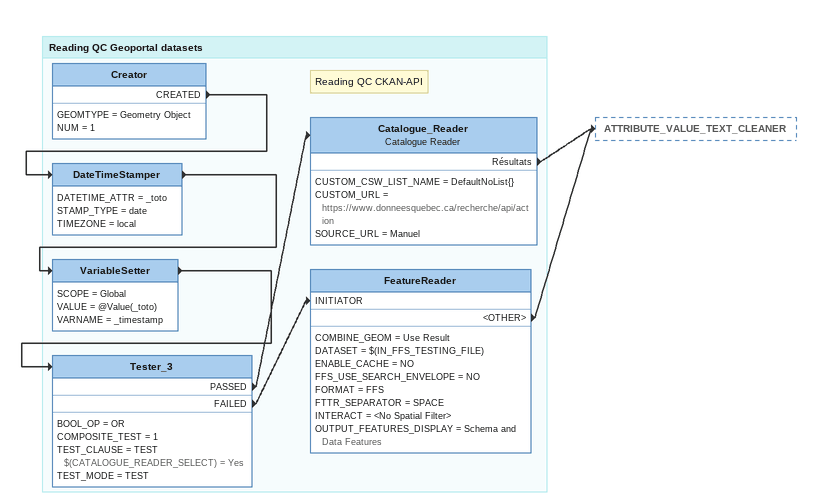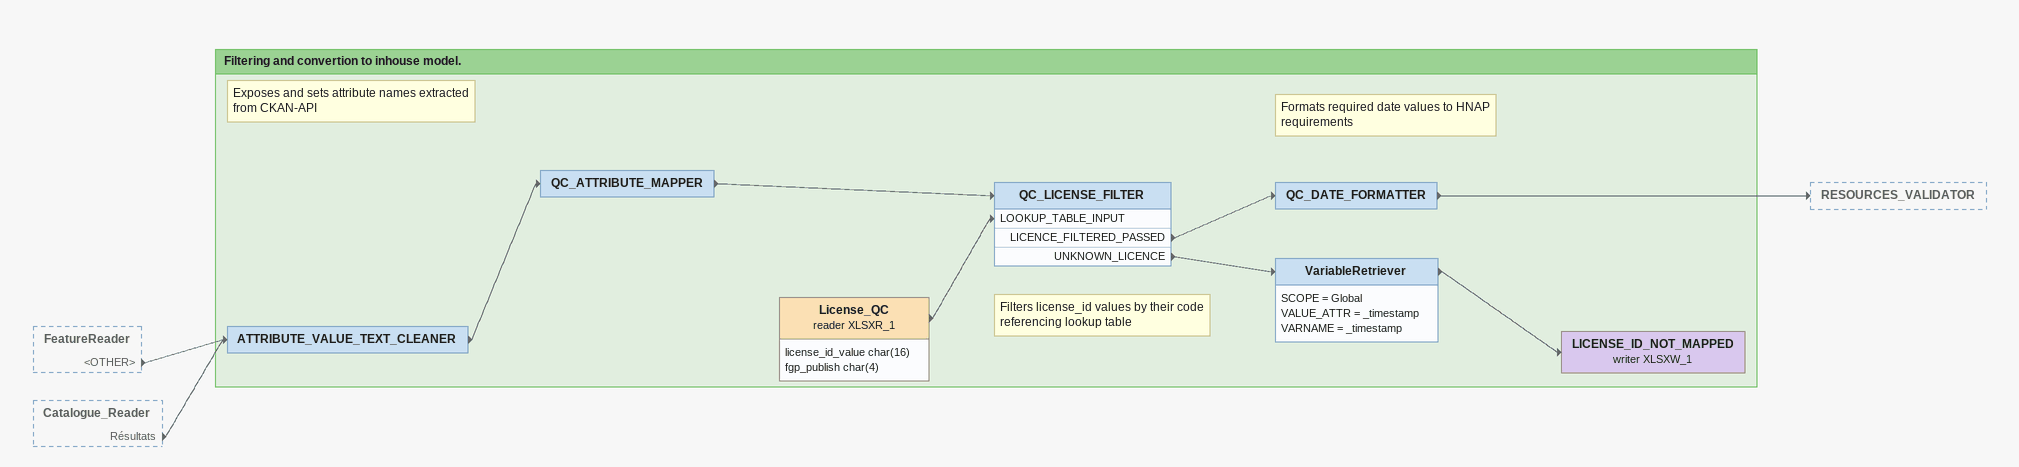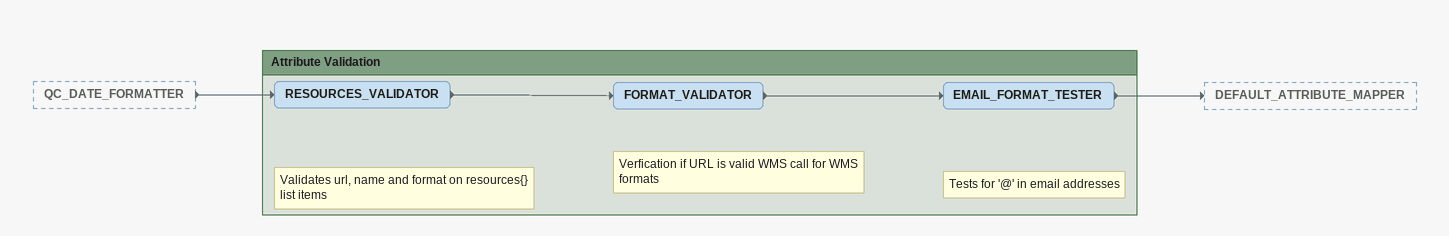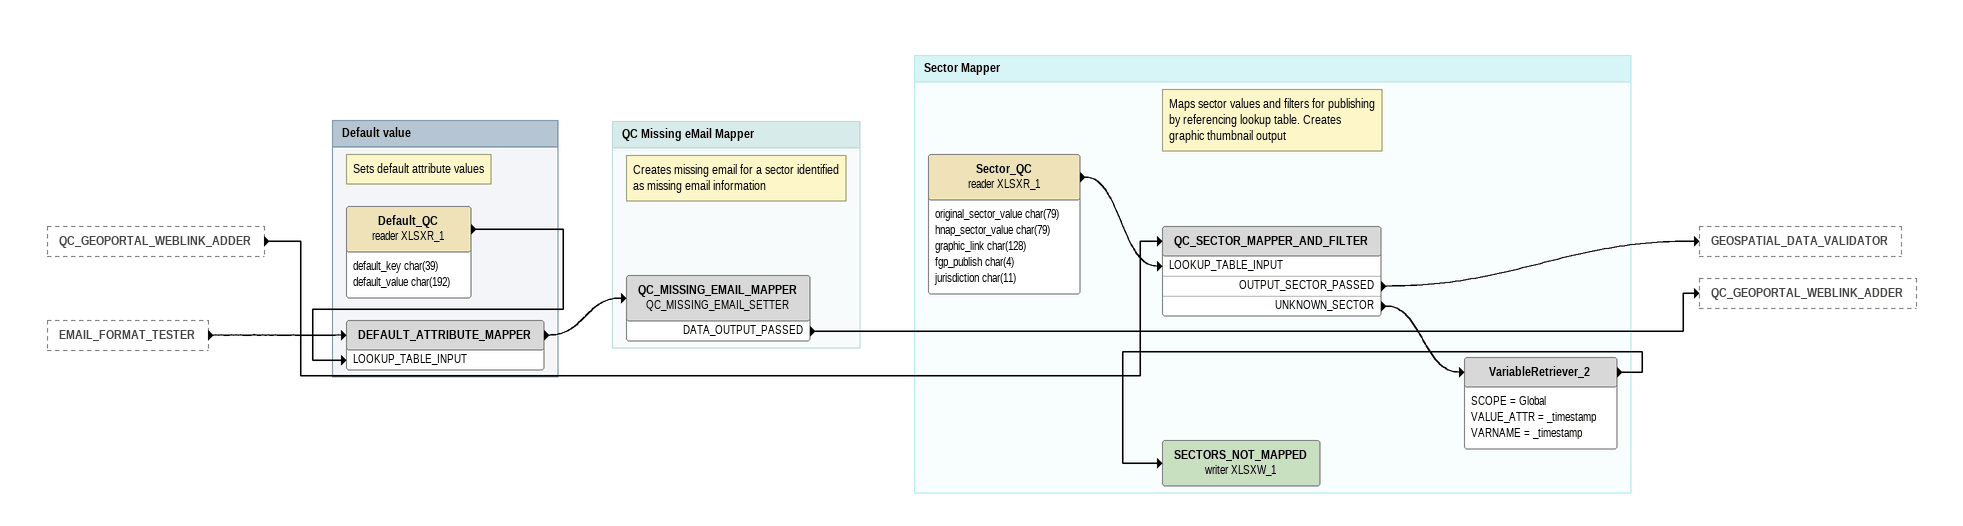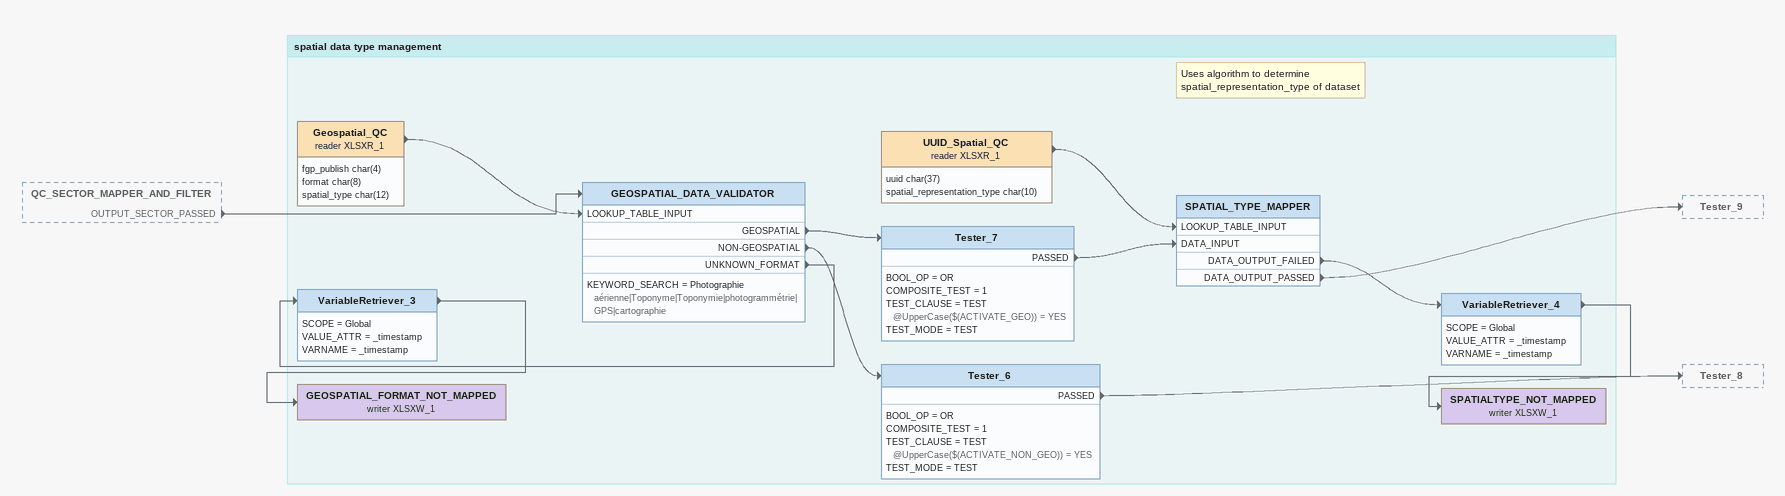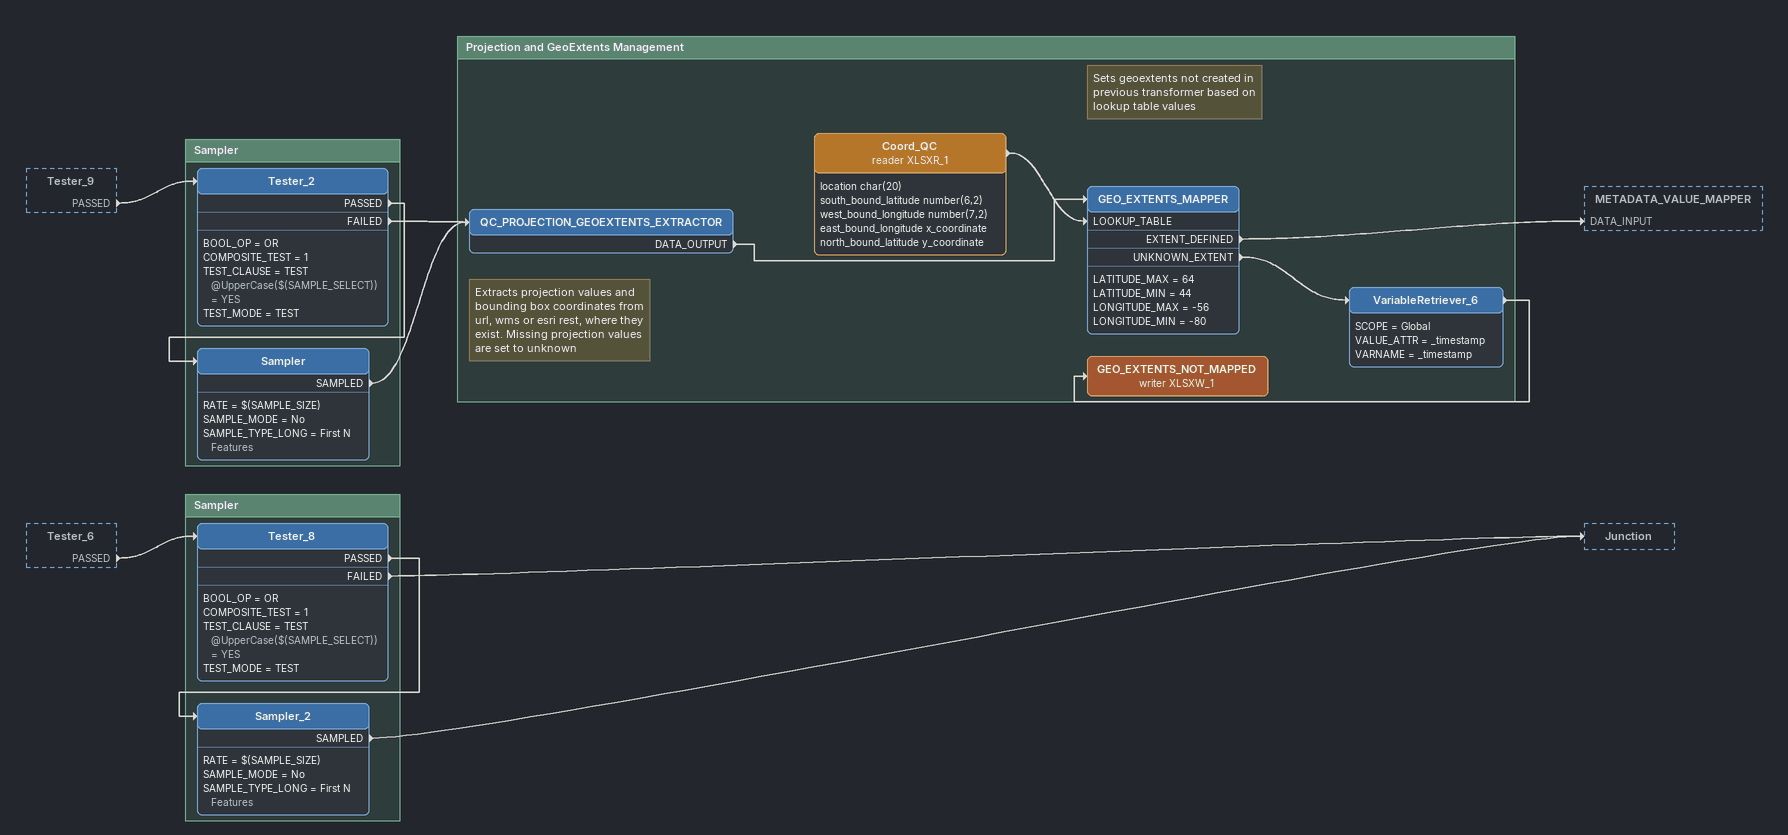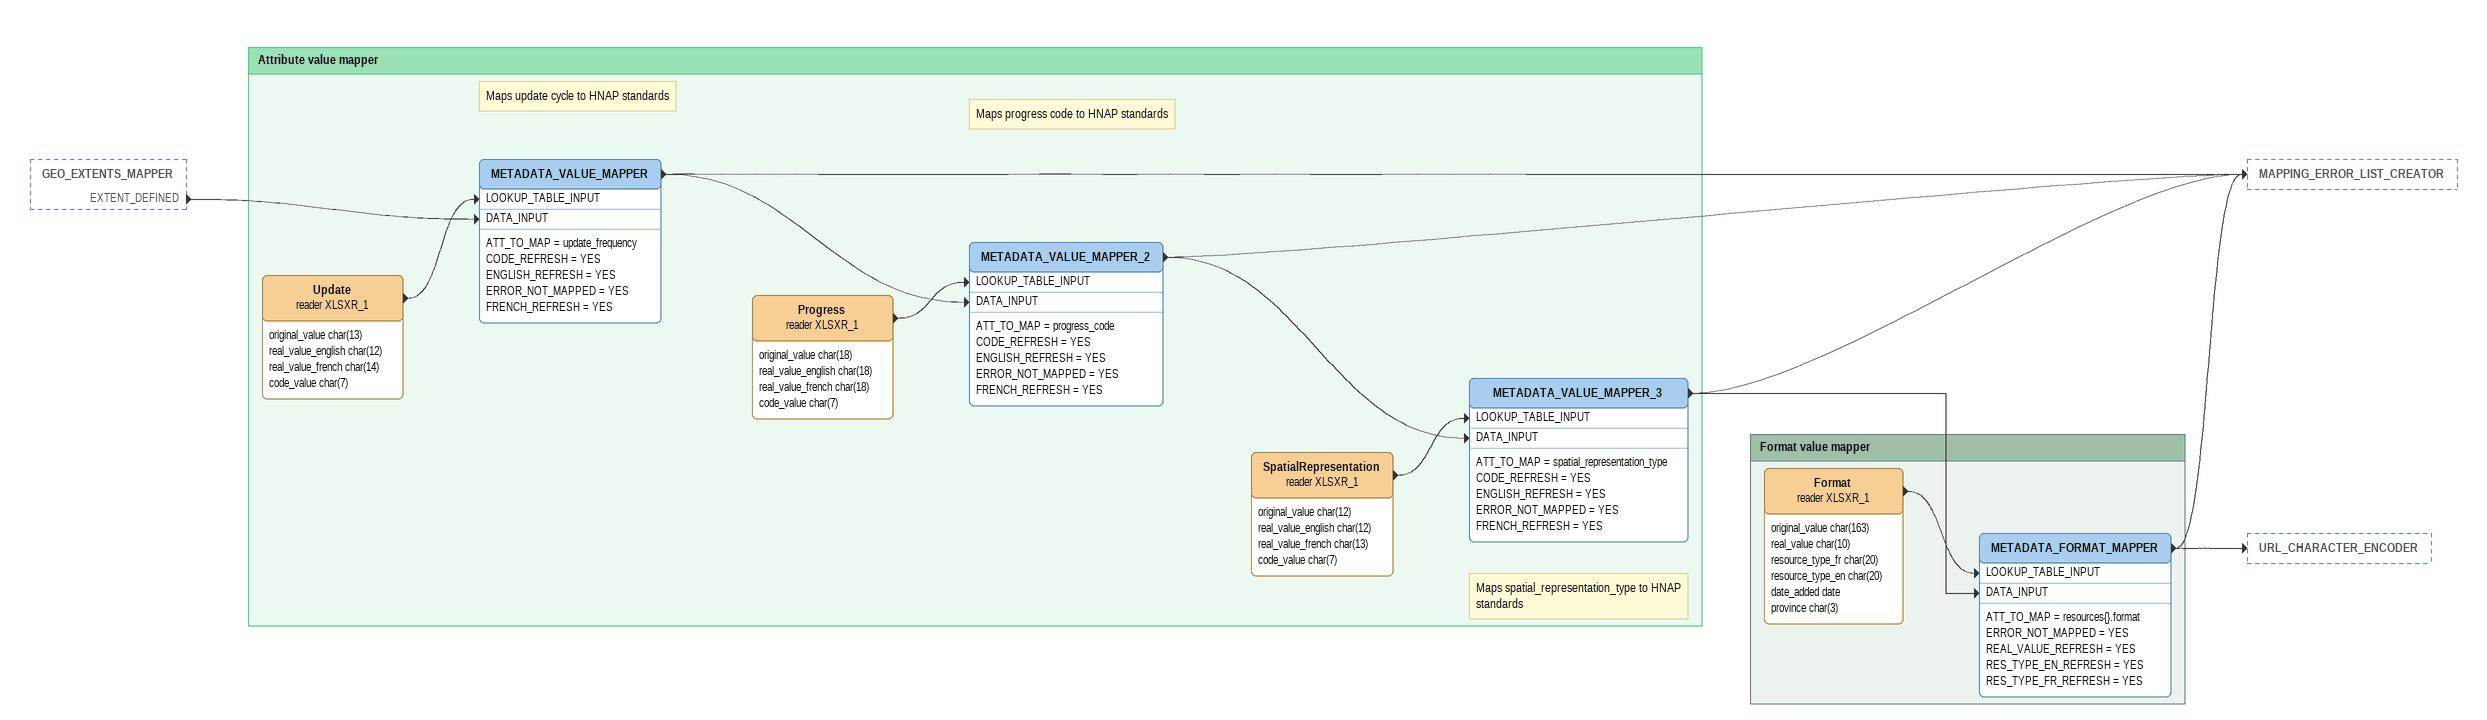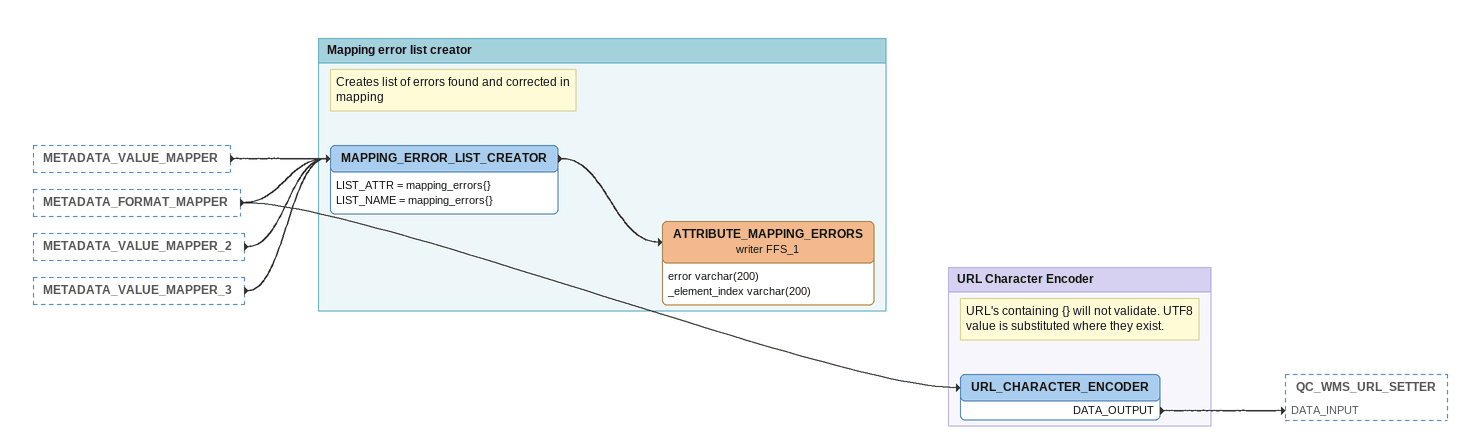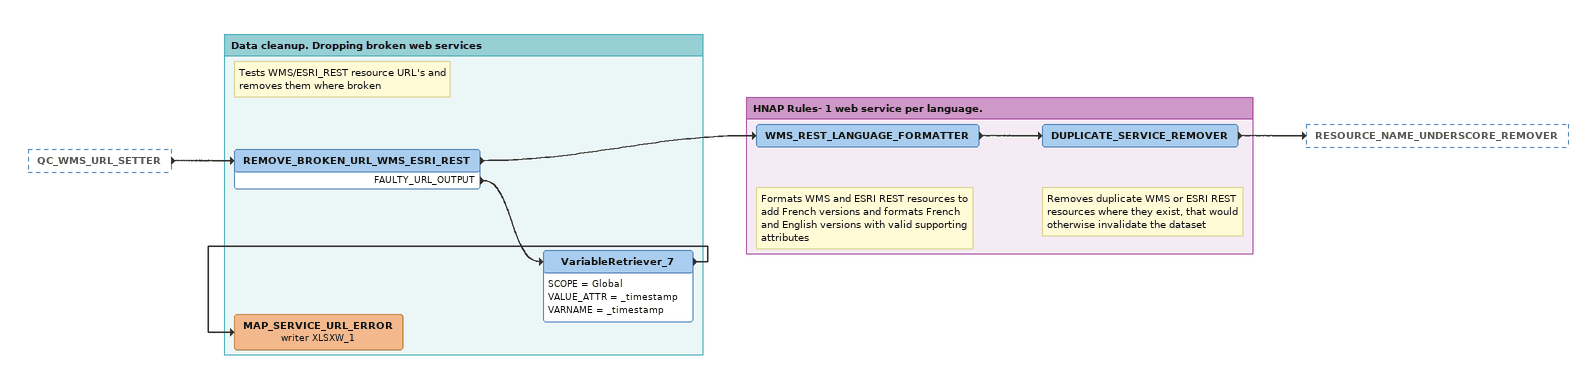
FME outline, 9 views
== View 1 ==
Bookmark: Reading QC Geoportal datasets
Creator
    GEOMTYPE = Geometry Object
    NUM = 1
    CREATED -> DateTimeStamper
DateTimeStamper
    DATETIME_ATTR = _toto
    STAMP_TYPE = date
    TIMEZONE = local
    -> VariableSetter
VariableSetter
    SCOPE = Global
    VALUE = @Value(_toto)
    VARNAME = _timestamp
    -> Tester_3
Tester_3
    BOOL_OP = OR
    COMPOSITE_TEST = 1
    TEST_CLAUSE = TEST $(CATALOGUE_READER_SELECT) = Yes
    TEST_MODE = TEST
    PASSED -> Catalogue_Reader
    FAILED -> FeatureReader [INITIATOR]
Note: Reading QC CKAN-API
Catalogue_Reader: Catalogue Reader
    CUSTOM_CSW_LIST_NAME = DefaultNoList{}
    CUSTOM_URL = https://www.donneesquebec.ca/recherche/api/action
    SOURCE_URL = Manuel
    Résultats -> ATTRIBUTE_VALUE_TEXT_CLEANER
FeatureReader
    COMBINE_GEOM = Use Result
    DATASET = $(IN_FFS_TESTING_FILE)
    ENABLE_CACHE = NO
    FFS_USE_SEARCH_ENVELOPE = NO
    FORMAT = FFS
    FTTR_SEPARATOR = SPACE
    INTERACT = <No Spatial Filter>
    OUTPUT_FEATURES_DISPLAY = Schema and Data Features
    <OTHER> -> ATTRIBUTE_VALUE_TEXT_CLEANER

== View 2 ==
FeatureReader [outside]
    <OTHER> -> ATTRIBUTE_VALUE_TEXT_CLEANER
Catalogue_Reader [outside]
    Résultats -> ATTRIBUTE_VALUE_TEXT_CLEANER

Bookmark: Filtering and convertion to inhouse model.
ATTRIBUTE_VALUE_TEXT_CLEANER
    -> QC_ATTRIBUTE_MAPPER
Note: Exposes and sets attribute names extracted from CKAN-API
QC_ATTRIBUTE_MAPPER
    -> QC_LICENSE_FILTER
License_QC (reader XLSXR_1)
    attributes: license_id_value char(16), fgp_publish char(4)
    -> QC_LICENSE_FILTER [LOOKUP_TABLE_INPUT]
Note: Filters license_id values by their code referencing lookup table
QC_LICENSE_FILTER
    LICENCE_FILTERED_PASSED -> QC_DATE_FORMATTER
    UNKNOWN_LICENCE -> VariableRetriever
Note: Formats required date values to HNAP requirements
QC_DATE_FORMATTER
    -> RESOURCES_VALIDATOR
VariableRetriever
    SCOPE = Global
    VALUE_ATTR = _timestamp
    VARNAME = _timestamp
    -> LICENSE_ID_NOT_MAPPED (writer XLSXW_1)
LICENSE_ID_NOT_MAPPED (writer XLSXW_1)

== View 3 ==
QC_DATE_FORMATTER [outside]
    -> RESOURCES_VALIDATOR

Bookmark: Attribute Validation
Note: Validates url, name and format on resources{} list items
RESOURCES_VALIDATOR
    -> FORMAT_VALIDATOR
Note: Verfication if URL is valid WMS call for WMS formats
FORMAT_VALIDATOR
    -> EMAIL_FORMAT_TESTER
Note: Tests for '@' in email addresses
EMAIL_FORMAT_TESTER
    -> DEFAULT_ATTRIBUTE_MAPPER

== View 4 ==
QC_GEOPORTAL_WEBLINK_ADDER [outside]
    -> QC_SECTOR_MAPPER_AND_FILTER
EMAIL_FORMAT_TESTER [outside]
    -> DEFAULT_ATTRIBUTE_MAPPER

Bookmark: Default value
Default_QC (reader XLSXR_1)
    attributes: default_key char(39), default_value char(192)
    -> DEFAULT_ATTRIBUTE_MAPPER [LOOKUP_TABLE_INPUT]
Note: Sets default attribute values
DEFAULT_ATTRIBUTE_MAPPER
    -> QC_MISSING_EMAIL_MAPPER

Bookmark: QC Missing eMail Mapper
Note: Creates missing email for a sector identified as missing email information
QC_MISSING_EMAIL_MAPPER: QC_MISSING_EMAIL_SETTER
    DATA_OUTPUT_PASSED -> QC_GEOPORTAL_WEBLINK_ADDER

Bookmark: Sector Mapper
Sector_QC (reader XLSXR_1)
    attributes: original_sector_value char(79), hnap_sector_value char(79), graphic_link char(128), fgp_publish char(4), jurisdiction char(11)
    -> QC_SECTOR_MAPPER_AND_FILTER [LOOKUP_TABLE_INPUT]
Note: Maps sector values and filters for publishing by referencing lookup table. Creates graphic thumbnail output
QC_SECTOR_MAPPER_AND_FILTER
    OUTPUT_SECTOR_PASSED -> GEOSPATIAL_DATA_VALIDATOR
    UNKNOWN_SECTOR -> VariableRetriever_2
VariableRetriever_2
    SCOPE = Global
    VALUE_ATTR = _timestamp
    VARNAME = _timestamp
    -> SECTORS_NOT_MAPPED (writer XLSXW_1)
SECTORS_NOT_MAPPED (writer XLSXW_1)

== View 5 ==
QC_SECTOR_MAPPER_AND_FILTER [outside]
    OUTPUT_SECTOR_PASSED -> GEOSPATIAL_DATA_VALIDATOR

Bookmark: spatial data type management
Geospatial_QC (reader XLSXR_1)
    attributes: fgp_publish char(4), format char(8), spatial_type char(12)
    -> GEOSPATIAL_DATA_VALIDATOR [LOOKUP_TABLE_INPUT]
GEOSPATIAL_DATA_VALIDATOR
    KEYWORD_SEARCH = Photographie aérienne|Toponyme|Toponymie|photogrammétrie|GPS|cartographie
    GEOSPATIAL -> Tester_7
    NON-GEOSPATIAL -> Tester_6
    UNKNOWN_FORMAT -> VariableRetriever_3
Tester_7
    BOOL_OP = OR
    COMPOSITE_TEST = 1
    TEST_CLAUSE = TEST @UpperCase($(ACTIVATE_GEO)) = YES
    TEST_MODE = TEST
    PASSED -> SPATIAL_TYPE_MAPPER [DATA_INPUT]
VariableRetriever_3
    SCOPE = Global
    VALUE_ATTR = _timestamp
    VARNAME = _timestamp
    -> GEOSPATIAL_FORMAT_NOT_MAPPED (writer XLSXW_1)
GEOSPATIAL_FORMAT_NOT_MAPPED (writer XLSXW_1)
Tester_6
    BOOL_OP = OR
    COMPOSITE_TEST = 1
    TEST_CLAUSE = TEST @UpperCase($(ACTIVATE_NON_GEO)) = YES
    TEST_MODE = TEST
    PASSED -> Tester_8
UUID_Spatial_QC (reader XLSXR_1)
    attributes: uuid char(37), spatial_representation_type char(10)
    -> SPATIAL_TYPE_MAPPER [LOOKUP_TABLE_INPUT]
Note: Uses algorithm to determine spatial_representation_type of dataset
SPATIAL_TYPE_MAPPER
    DATA_OUTPUT_FAILED -> VariableRetriever_4
    DATA_OUTPUT_PASSED -> Tester_9
VariableRetriever_4
    SCOPE = Global
    VALUE_ATTR = _timestamp
    VARNAME = _timestamp
    -> SPATIALTYPE_NOT_MAPPED (writer XLSXW_1)
SPATIALTYPE_NOT_MAPPED (writer XLSXW_1)

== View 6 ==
Tester_9 [outside]
    PASSED -> Tester_2
Tester_6 [outside]
    PASSED -> Tester_8

Bookmark: Sampler
Tester_8
    BOOL_OP = OR
    COMPOSITE_TEST = 1
    TEST_CLAUSE = TEST @UpperCase($(SAMPLE_SELECT)) = YES
    TEST_MODE = TEST
    PASSED -> Sampler_2
    FAILED -> Junction
Sampler_2
    RATE = $(SAMPLE_SIZE)
    SAMPLE_MODE = No
    SAMPLE_TYPE_LONG = First N Features
    SAMPLED -> Junction

Bookmark: Sampler
Tester_2
    BOOL_OP = OR
    COMPOSITE_TEST = 1
    TEST_CLAUSE = TEST @UpperCase($(SAMPLE_SELECT)) = YES
    TEST_MODE = TEST
    PASSED -> Sampler
    FAILED -> QC_PROJECTION_GEOEXTENTS_EXTRACTOR
Sampler
    RATE = $(SAMPLE_SIZE)
    SAMPLE_MODE = No
    SAMPLE_TYPE_LONG = First N Features
    SAMPLED -> QC_PROJECTION_GEOEXTENTS_EXTRACTOR

Bookmark: Projection and GeoExtents Management
Note: Extracts projection values and bounding box coordinates from url, wms or esri rest, where they exist. Missing projection values are set to unknown
QC_PROJECTION_GEOEXTENTS_EXTRACTOR
    DATA_OUTPUT -> GEO_EXTENTS_MAPPER
Coord_QC (reader XLSXR_1)
    attributes: location char(20), south_bound_latitude number(6,2), west_bound_longitude number(7,2), east_bound_longitude x_coordinate, north_bound_latitude y_coordinate
    -> GEO_EXTENTS_MAPPER [LOOKUP_TABLE]
Note: Sets geoextents not created in previous transformer based on lookup table values
GEO_EXTENTS_MAPPER
    LATITUDE_MAX = 64
    LATITUDE_MIN = 44
    LONGITUDE_MAX = -56
    LONGITUDE_MIN = -80
    EXTENT_DEFINED -> METADATA_VALUE_MAPPER [DATA_INPUT]
    UNKNOWN_EXTENT -> VariableRetriever_6
VariableRetriever_6
    SCOPE = Global
    VALUE_ATTR = _timestamp
    VARNAME = _timestamp
    -> GEO_EXTENTS_NOT_MAPPED (writer XLSXW_1)
GEO_EXTENTS_NOT_MAPPED (writer XLSXW_1)

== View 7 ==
GEO_EXTENTS_MAPPER [outside]
    EXTENT_DEFINED -> METADATA_VALUE_MAPPER [DATA_INPUT]

Bookmark: Attribute value mapper
Update (reader XLSXR_1)
    attributes: original_value char(13), real_value_english char(12), real_value_french char(14), code_value char(7)
    -> METADATA_VALUE_MAPPER [LOOKUP_TABLE_INPUT]
Note: Maps update cycle to HNAP standards
METADATA_VALUE_MAPPER
    ATT_TO_MAP = update_frequency
    CODE_REFRESH = YES
    ENGLISH_REFRESH = YES
    ERROR_NOT_MAPPED = YES
    FRENCH_REFRESH = YES
    -> MAPPING_ERROR_LIST_CREATOR
    -> METADATA_VALUE_MAPPER_2 [DATA_INPUT]
Progress (reader XLSXR_1)
    attributes: original_value char(18), real_value_english char(18), real_value_french char(18), code_value char(7)
    -> METADATA_VALUE_MAPPER_2 [LOOKUP_TABLE_INPUT]
Note: Maps progress code to HNAP standards
METADATA_VALUE_MAPPER_2
    ATT_TO_MAP = progress_code
    CODE_REFRESH = YES
    ENGLISH_REFRESH = YES
    ERROR_NOT_MAPPED = YES
    FRENCH_REFRESH = YES
    -> METADATA_VALUE_MAPPER_3 [DATA_INPUT]
    -> MAPPING_ERROR_LIST_CREATOR
SpatialRepresentation (reader XLSXR_1)
    attributes: original_value char(12), real_value_english char(12), real_value_french char(13), code_value char(7)
    -> METADATA_VALUE_MAPPER_3 [LOOKUP_TABLE_INPUT]
Note: Maps spatial_representation_type to HNAP standards
METADATA_VALUE_MAPPER_3
    ATT_TO_MAP = spatial_representation_type
    CODE_REFRESH = YES
    ENGLISH_REFRESH = YES
    ERROR_NOT_MAPPED = YES
    FRENCH_REFRESH = YES
    -> METADATA_FORMAT_MAPPER [DATA_INPUT]
    -> MAPPING_ERROR_LIST_CREATOR

Bookmark: Format value mapper
Format (reader XLSXR_1)
    attributes: original_value char(163), real_value char(10), resource_type_fr char(20), resource_type_en char(20), date_added date, province char(3)
    -> METADATA_FORMAT_MAPPER [LOOKUP_TABLE_INPUT]
METADATA_FORMAT_MAPPER
    ATT_TO_MAP = resources{}.format
    ERROR_NOT_MAPPED = YES
    REAL_VALUE_REFRESH = YES
    RES_TYPE_EN_REFRESH = YES
    RES_TYPE_FR_REFRESH = YES
    -> MAPPING_ERROR_LIST_CREATOR
    -> URL_CHARACTER_ENCODER

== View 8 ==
METADATA_VALUE_MAPPER [outside]
    -> MAPPING_ERROR_LIST_CREATOR
METADATA_FORMAT_MAPPER [outside]
    -> MAPPING_ERROR_LIST_CREATOR
    -> URL_CHARACTER_ENCODER
METADATA_VALUE_MAPPER_2 [outside]
    -> MAPPING_ERROR_LIST_CREATOR
METADATA_VALUE_MAPPER_3 [outside]
    -> MAPPING_ERROR_LIST_CREATOR

Bookmark: Mapping error list creator
Note: Creates list of errors found and corrected in mapping
MAPPING_ERROR_LIST_CREATOR
    LIST_ATTR = mapping_errors{}
    LIST_NAME = mapping_errors{}
    -> ATTRIBUTE_MAPPING_ERRORS (writer FFS_1)
ATTRIBUTE_MAPPING_ERRORS (writer FFS_1)
    attributes: error varchar(200), _element_index varchar(200)

Bookmark: URL Character Encoder
Note: URL's containing {} will not validate. UTF8 value is substituted where they exist.
URL_CHARACTER_ENCODER
    DATA_OUTPUT -> QC_WMS_URL_SETTER [DATA_INPUT]

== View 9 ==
QC_WMS_URL_SETTER [outside]
    -> REMOVE_BROKEN_URL_WMS_ESRI_REST

Bookmark: Data cleanup. Dropping broken web services
Note: Tests WMS/ESRI_REST resource URL's and removes them where broken
REMOVE_BROKEN_URL_WMS_ESRI_REST
    -> WMS_REST_LANGUAGE_FORMATTER
    FAULTY_URL_OUTPUT -> VariableRetriever_7
VariableRetriever_7
    SCOPE = Global
    VALUE_ATTR = _timestamp
    VARNAME = _timestamp
    -> MAP_SERVICE_URL_ERROR (writer XLSXW_1)
MAP_SERVICE_URL_ERROR (writer XLSXW_1)

Bookmark: HNAP Rules- 1 web service per language.
Note: Formats WMS and ESRI REST resources to add French versions and formats French and English versions with valid supporting attributes
WMS_REST_LANGUAGE_FORMATTER
    -> DUPLICATE_SERVICE_REMOVER
Note: Removes duplicate WMS or ESRI REST resources where they exist, that would otherwise invalidate the dataset
DUPLICATE_SERVICE_REMOVER
    -> RESOURCE_NAME_UNDERSCORE_REMOVER
